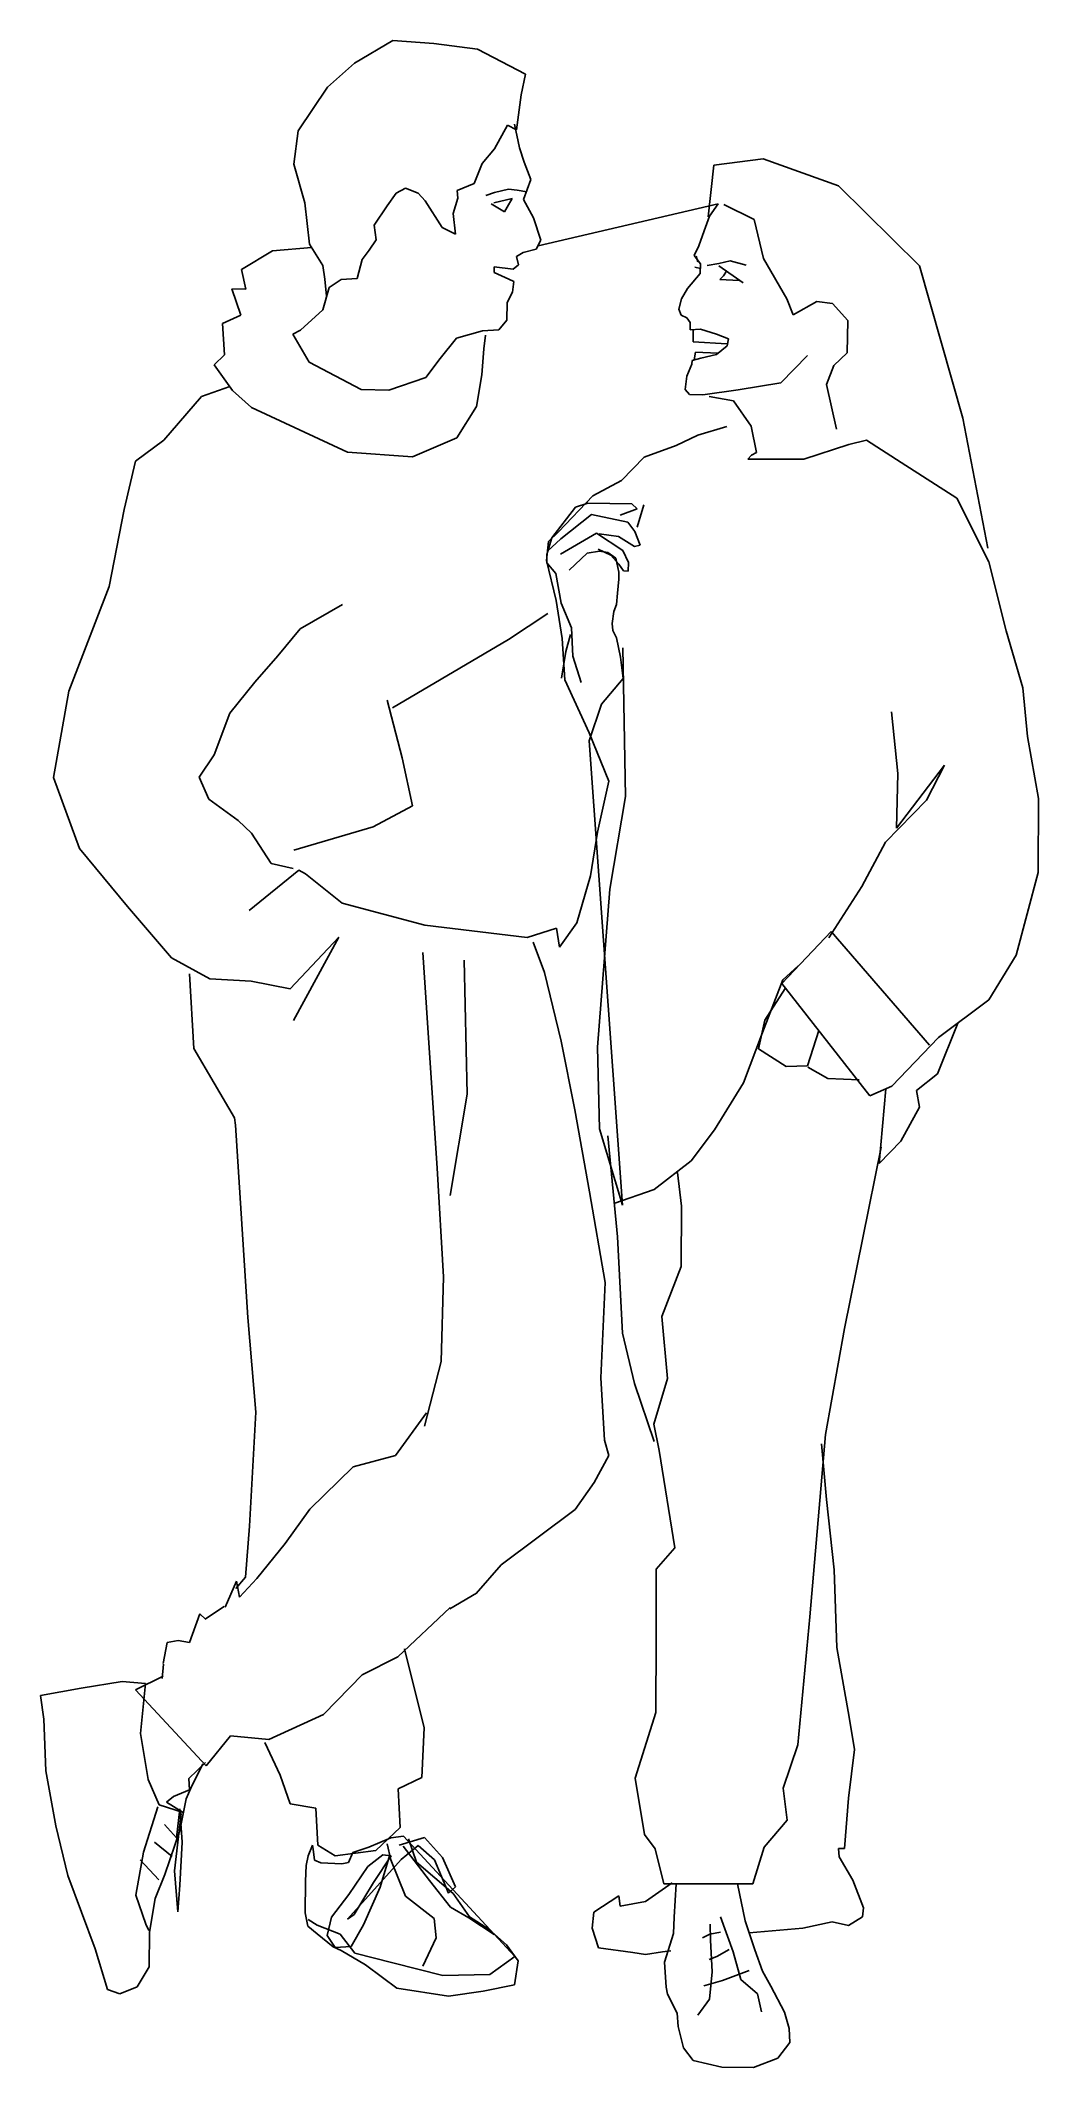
# Model space of a CAD drawing. Extents: x 1.1 to 38.1, y 0.8 to 76.
import ezdxf

# ---------------------------------------------------------------- set-up
doc = ezdxf.new("R2010")
doc.units = 0
doc.header["$LTSCALE"] = 12
doc.header["$MEASUREMENT"] = 0
doc.layers.get('0').update_dxf_attribs({"linetype": 'CONTINUOUS'})

msp = doc.modelspace()

# ---------------------------------------------------------------- linework, layer by layer
for p, q in [((14.174, 76.015), (12.75, 75.18)), ((15.697, 75.903), (14.174, 76.015)), ((17.319, 75.692), (15.697, 75.903)), ((19.093, 74.764), (17.319, 75.692)), ((12.75, 75.18), (11.745, 74.283)), ((18.94, 73.995), (19.093, 74.764)), ((11.745, 74.283), (10.656, 72.663)), ((18.761, 72.696), (18.94, 73.995)), ((10.656, 72.663), (10.492, 71.424)), ((17.944, 71.991), (18.426, 72.868)), ((18.426, 72.868), (18.761, 72.696)), ((18.69, 72.905), (18.872, 72.034)), ((17.495, 71.449), (17.944, 71.991)), ((18.872, 72.034), (19.051, 71.497)), ((19.051, 71.497), (19.301, 70.85)), ((26.09, 71.382), (27.919, 71.621)), ((27.919, 71.621), (30.721, 70.618)), ((10.492, 71.424), (10.908, 69.996)), ((17.187, 70.713), (17.495, 71.449)), ((19.301, 70.85), (19.028, 70.115)), ((25.877, 69.474), (26.09, 71.382)), ((10.908, 69.996), (11.075, 68.461)), ((13.967, 69.882), (14.292, 70.354)), ((14.292, 70.354), (14.64, 70.532)), ((14.64, 70.532), (15.115, 70.346)), ((15.115, 70.346), (15.377, 70.069)), ((15.377, 70.069), (15.999, 69.076)), ((16.413, 69.589), (16.583, 70.164)), ((16.561, 70.443), (17.187, 70.713)), ((16.583, 70.164), (16.561, 70.443)), ((17.943, 70.37), (17.63, 70.263)), ((17.926, 69.986), (18.608, 70.146)), ((18.466, 70.494), (17.943, 70.37)), ((18.608, 70.146), (18.417, 69.83)), ((18.795, 70.462), (18.466, 70.494)), ((19.145, 70.395), (18.795, 70.462)), ((19.028, 70.115), (19.398, 69.439)), ((30.721, 70.618), (33.734, 67.655)), ((13.484, 69.16), (13.967, 69.882)), ((16.505, 68.821), (16.413, 69.589)), ((18.313, 69.655), (17.822, 69.95)), ((18.417, 69.83), (18.313, 69.655)), ((19.398, 69.439), (19.669, 68.604)), ((19.566, 68.393), (26.257, 69.951)), ((25.932, 69.495), (25.727, 68.949)), ((26.257, 69.951), (25.932, 69.495)), ((26.467, 69.933), (27.589, 69.369)), ((27.589, 69.369), (27.935, 67.92)), ((13.297, 68.236), (13.558, 68.622)), ((13.558, 68.622), (13.484, 69.16)), ((15.999, 69.076), (16.505, 68.821)), ((19.669, 68.604), (19.497, 68.268)), ((25.727, 68.949), (25.537, 68.389)), ((9.701, 68.205), (8.554, 67.512)), ((11.155, 68.333), (9.701, 68.205)), ((11.075, 68.461), (11.571, 67.662)), ((12.852, 67.184), (13.036, 67.884)), ((13.036, 67.884), (13.297, 68.236)), ((19.009, 68.144), (18.766, 68.002)), ((18.766, 68.002), (18.839, 67.689)), ((19.497, 68.268), (19.009, 68.144)), ((25.537, 68.389), (25.365, 68.038)), ((25.365, 68.038), (25.597, 67.726)), ((25.492, 67.795), (25.435, 68.004)), ((25.597, 67.726), (25.581, 67.362)), ((25.842, 67.658), (26.276, 67.732)), ((26.276, 67.732), (26.694, 67.84)), ((26.694, 67.84), (27.289, 67.67)), ((27.935, 67.92), (28.801, 66.426)), ((8.554, 67.512), (8.715, 66.78)), ((11.571, 67.662), (11.645, 67.154)), ((11.645, 67.154), (11.705, 66.526)), ((11.807, 66.841), (12.259, 67.144)), ((12.259, 67.144), (12.852, 67.184)), ((18.646, 67.528), (17.932, 67.611)), ((17.932, 67.611), (17.933, 67.402)), ((17.933, 67.402), (18.474, 67.162)), ((18.474, 67.162), (18.669, 67.074)), ((18.669, 67.074), (18.618, 66.674)), ((18.839, 67.689), (18.646, 67.528)), ((25.581, 67.362), (25.116, 66.814)), ((25.599, 67.551), (25.389, 67.605)), ((27.175, 67.026), (26.277, 67.647)), ((26.277, 67.647), (26.557, 67.455)), ((26.454, 67.279), (26.316, 67.138)), ((26.316, 67.138), (27.034, 67.11)), ((26.557, 67.455), (26.454, 67.279)), ((33.734, 67.655), (35.338, 61.992)), ((8.715, 66.78), (8.191, 66.796)), ((8.191, 66.796), (8.534, 65.821)), ((11.57, 66.021), (11.807, 66.841)), ((18.412, 66.289), (18.402, 65.64)), ((18.618, 66.674), (18.412, 66.289)), ((24.89, 66.428), (24.789, 66.043)), ((25.116, 66.814), (24.89, 66.428)), ((28.801, 66.426), (29.035, 65.835)), ((29.035, 65.835), (29.919, 66.331)), ((29.919, 66.331), (30.498, 66.251)), ((30.498, 66.251), (31.062, 65.627)), ((8.534, 65.821), (7.853, 65.516)), ((7.853, 65.516), (7.918, 64.349)), ((10.738, 65.261), (11.57, 66.021)), ((18.402, 65.64), (18.106, 65.273)), ((24.789, 66.043), (24.88, 65.819)), ((24.88, 65.819), (25.091, 65.716)), ((25.091, 65.716), (25.212, 65.543)), ((25.212, 65.543), (25.213, 65.403)), ((31.062, 65.627), (31.038, 64.42)), ((10.46, 65.119), (10.738, 65.261)), ((11.063, 64.076), (10.46, 65.119)), ((16.537, 64.961), (15.935, 64.207)), ((17.498, 65.233), (16.537, 64.961)), ((18.106, 65.273), (17.498, 65.233)), ((17.553, 64.57), (17.619, 65.075)), ((25.213, 65.403), (25.214, 65.279)), ((25.214, 65.279), (25.598, 65.302)), ((25.323, 64.826), (25.319, 65.285)), ((26.58, 64.751), (25.323, 64.826)), ((25.598, 65.302), (26.193, 65.112)), ((26.193, 65.112), (26.634, 64.941)), ((26.634, 64.941), (26.581, 64.682)), ((7.918, 64.349), (7.537, 63.977)), ((7.537, 63.977), (8.223, 63.025)), ((12.992, 63.065), (11.063, 64.076)), ((15.935, 64.207), (15.397, 63.505)), ((17.477, 63.607), (17.553, 64.57)), ((25.28, 64.007), (25.089, 63.552)), ((25.293, 64.142), (25.28, 64.007)), ((25.607, 64.219), (25.293, 64.142)), ((25.366, 64.161), (25.41, 64.449)), ((25.41, 64.449), (26.234, 64.404)), ((26.185, 64.364), (25.607, 64.219)), ((26.581, 64.682), (26.185, 64.364)), ((28.583, 63.302), (29.572, 64.323)), ((31.038, 64.42), (30.553, 63.947)), ((15.397, 63.505), (14.024, 63.039)), ((17.277, 62.433), (17.477, 63.607)), ((25.089, 63.552), (25.023, 63.062)), ((26.999, 63.044), (28.583, 63.302)), ((30.553, 63.947), (30.279, 63.246)), ((30.279, 63.246), (30.643, 61.588)), ((7.073, 62.806), (5.675, 61.183)), ((8.115, 63.175), (7.073, 62.806)), ((8.223, 63.025), (8.927, 62.397)), ((14.024, 63.039), (12.992, 63.065)), ((25.023, 63.062), (25.185, 62.869)), ((25.185, 62.869), (25.688, 62.858)), ((25.688, 62.858), (26.999, 63.044)), ((25.918, 62.805), (26.828, 62.638)), ((26.828, 62.638), (27.479, 61.701)), ((8.927, 62.397), (12.488, 60.736)), ((16.554, 61.26), (17.277, 62.433)), ((27.479, 61.701), (27.682, 60.725)), ((35.338, 61.992), (36.267, 57.166)), ((5.675, 61.183), (4.614, 60.406)), ((14.898, 60.562), (16.554, 61.26)), ((24.692, 60.979), (23.508, 60.55)), ((25.492, 61.37), (24.692, 60.979)), ((26.571, 61.693), (25.492, 61.37)), ((29.43, 60.476), (31.101, 61.013)), ((31.101, 61.013), (31.763, 61.179)), ((31.763, 61.179), (33.042, 60.351)), ((4.614, 60.406), (4.195, 58.606)), ((12.488, 60.736), (14.898, 60.562)), ((23.508, 60.55), (22.658, 59.685)), ((27.488, 60.619), (27.35, 60.478)), ((27.35, 60.478), (29.43, 60.476)), ((27.682, 60.725), (27.488, 60.619)), ((33.042, 60.351), (35.119, 59.022)), ((22.658, 59.685), (21.6, 59.117)), ((20.955, 58.693), (20.077, 57.553)), ((21.6, 59.117), (20.319, 57.78)), ((21.408, 58.836), (20.955, 58.693)), ((23.049, 58.815), (21.408, 58.836)), ((23.245, 58.628), (23.049, 58.815)), ((23.488, 58.784), (23.251, 57.944)), ((35.119, 59.022), (36.306, 56.658)), ((4.195, 58.606), (3.641, 55.753)), ((21.551, 58.419), (20.406, 57.521)), ((22.9, 58.136), (21.551, 58.419)), ((22.619, 58.393), (23.245, 58.628)), ((23.162, 57.789), (22.9, 58.136)), ((19.953, 57.413), (19.874, 56.714)), ((20.077, 57.553), (19.887, 56.938)), ((20.406, 57.521), (19.921, 57.063)), ((20.319, 57.78), (19.953, 57.413)), ((21.731, 57.722), (20.396, 56.942)), ((22.714, 57.087), (21.731, 57.722)), ((21.836, 57.708), (22.555, 57.609)), ((22.555, 57.609), (23.152, 57.23)), ((23.152, 57.23), (23.361, 57.282)), ((23.361, 57.282), (23.162, 57.789)), ((19.874, 56.714), (20.236, 55.23)), ((19.887, 56.938), (19.89, 56.624)), ((19.89, 56.624), (20.228, 56.228)), ((21.388, 56.986), (20.715, 56.351)), ((21.842, 57.059), (21.388, 56.986)), ((21.791, 57.129), (22.262, 56.908)), ((22.156, 57.012), (21.842, 57.059)), ((22.457, 56.805), (22.156, 57.012)), ((22.262, 56.908), (22.564, 56.577)), ((22.567, 56.282), (22.457, 56.805)), ((22.564, 56.577), (22.741, 56.334)), ((22.928, 56.635), (22.714, 57.087)), ((22.915, 56.32), (22.928, 56.635)), ((36.306, 56.658), (36.941, 54.099)), ((3.641, 55.753), (2.137, 51.865)), ((20.228, 56.228), (20.426, 55.127)), ((22.518, 55.494), (22.569, 56.018)), ((22.569, 56.018), (22.567, 56.282)), ((22.741, 56.334), (22.915, 56.32)), ((10.727, 54.172), (12.306, 55.078)), ((20.236, 55.23), (20.457, 53.82)), ((20.426, 55.127), (20.803, 54.207)), ((22.384, 54.814), (22.472, 55.074)), ((22.472, 55.074), (22.518, 55.494)), ((18.467, 53.784), (19.926, 54.739)), ((20.803, 54.207), (20.862, 53.16)), ((22.318, 54.375), (22.384, 54.814)), ((22.34, 54.116), (22.318, 54.375)), ((9.898, 53.172), (10.727, 54.172)), ((14.159, 51.248), (18.467, 53.784)), ((20.457, 53.82), (20.555, 52.28)), ((20.77, 53.963), (20.601, 53.333)), ((22.482, 53.837), (22.34, 54.116)), ((22.628, 53.12), (22.482, 53.837)), ((22.71, 53.47), (22.812, 47.954)), ((36.941, 54.099), (37.567, 51.99)), ((9.048, 52.202), (9.898, 53.172)), ((20.601, 53.333), (20.435, 52.349)), ((20.862, 53.16), (21.17, 52.18)), ((22.72, 52.333), (22.628, 53.12)), ((8.115, 51.042), (9.048, 52.202)), ((20.555, 52.28), (21.465, 50.317)), ((21.925, 51.383), (22.72, 52.333)), ((37.567, 51.99), (37.742, 50.175)), ((2.137, 51.865), (1.571, 48.662)), ((13.962, 51.526), (14.524, 49.385)), ((21.467, 50.018), (21.925, 51.383)), ((7.534, 49.501), (8.115, 51.042)), ((32.93, 48.808), (32.687, 51.09)), ((21.465, 50.317), (22.193, 48.523)), ((22.695, 32.779), (21.467, 50.018)), ((37.742, 50.175), (38.146, 47.874)), ((6.983, 48.673), (7.534, 49.501)), ((14.524, 49.385), (14.903, 47.608)), ((34.659, 49.117), (32.878, 46.782)), ((33.991, 47.819), (34.659, 49.117)), ((1.571, 48.662), (2.536, 46.017)), ((7.339, 47.858), (6.983, 48.673)), ((22.193, 48.523), (21.775, 46.633)), ((32.878, 46.782), (32.93, 48.808)), ((8.428, 47.064), (7.339, 47.858)), ((14.903, 47.608), (13.443, 46.827)), ((22.812, 47.954), (22.227, 44.507)), ((32.463, 46.255), (33.991, 47.819)), ((38.146, 47.874), (38.134, 45.131)), ((8.921, 46.595), (8.428, 47.064)), ((13.443, 46.827), (10.497, 45.964)), ((2.536, 46.017), (4.32, 43.867)), ((9.649, 45.468), (8.921, 46.595)), ((21.775, 46.633), (21.51, 45.01)), ((31.589, 44.606), (32.463, 46.255)), ((10.678, 45.213), (8.84, 43.716)), ((10.468, 45.281), (9.649, 45.468)), ((10.924, 45.075), (10.678, 45.213)), ((12.295, 43.989), (10.924, 45.075)), ((21.51, 45.01), (21.001, 43.26)), ((22.227, 44.507), (21.773, 38.652)), ((30.363, 42.71), (31.589, 44.606)), ((38.134, 45.131), (37.322, 42.066)), ((4.32, 43.867), (5.957, 41.96)), ((15.36, 43.177), (12.295, 43.989)), ((19.155, 42.72), (15.36, 43.177)), ((20.249, 43.059), (19.155, 42.72)), ((20.36, 42.362), (20.249, 43.059)), ((21.001, 43.26), (20.36, 42.362)), ((28.617, 41.015), (30.451, 42.936)), ((30.451, 42.936), (34.103, 38.722)), ((10.366, 40.811), (12.166, 42.731)), ((12.166, 42.731), (10.481, 39.639)), ((15.283, 42.159), (15.82, 34.152)), ((19.809, 41.414), (19.38, 42.548)), ((5.957, 41.96), (7.38, 41.184)), ((16.822, 41.878), (16.934, 36.9)), ((20.424, 38.87), (19.809, 41.414)), ((28.65, 41.14), (29.22, 41.668)), ((37.322, 42.066), (36.304, 40.401)), ((6.626, 41.372), (6.789, 38.595)), ((7.38, 41.184), (8.917, 41.093)), ((8.917, 41.093), (10.366, 40.811)), ((27.899, 39.193), (28.65, 41.14)), ((28.738, 40.826), (27.98, 39.647)), ((31.879, 36.837), (28.617, 41.015)), ((36.304, 40.401), (34.43, 39.004)), ((27.196, 37.321), (27.899, 39.193)), ((27.98, 39.647), (27.744, 38.583)), ((29.565, 37.95), (29.987, 39.26)), ((35.153, 39.543), (34.391, 37.661)), ((6.789, 38.595), (8.297, 36.024)), ((20.934, 36.326), (20.424, 38.87)), ((21.773, 38.652), (21.848, 35.615)), ((27.744, 38.583), (28.782, 37.928)), ((34.43, 39.004), (32.699, 37.193)), ((28.782, 37.928), (29.565, 37.95)), ((29.579, 37.904), (30.326, 37.489)), ((34.391, 37.661), (33.623, 37.041)), ((16.934, 36.9), (16.302, 33.144)), ((26.114, 35.581), (27.196, 37.321)), ((30.326, 37.489), (31.488, 37.434)), ((32.699, 37.193), (31.879, 36.837)), ((32.235, 34.326), (32.484, 37.1)), ((33.623, 37.041), (33.734, 36.414)), ((21.469, 33.272), (20.934, 36.326)), ((33.734, 36.414), (33.031, 35.151)), ((8.297, 36.024), (8.334, 35.745)), ((8.334, 35.745), (8.794, 28.606)), ((21.848, 35.615), (22.695, 32.779)), ((25.25, 34.422), (26.114, 35.581)), ((22.15, 35.358), (22.511, 31.605)), ((32.299, 34.935), (30.94, 28.2)), ((33.031, 35.151), (32.235, 34.326)), ((15.82, 34.152), (16.049, 30.119)), ((23.878, 33.363), (25.25, 34.422)), ((24.895, 32.743), (24.745, 33.998)), ((22.056, 29.905), (21.469, 33.272)), ((22.381, 32.846), (23.878, 33.363)), ((24.879, 30.508), (24.895, 32.743)), ((22.511, 31.605), (22.701, 28.025)), ((16.049, 30.119), (15.97, 26.976)), ((24.162, 28.651), (24.879, 30.508)), ((21.892, 26.377), (22.056, 29.905)), ((8.794, 28.606), (9.088, 25.102)), ((24.376, 26.348), (24.162, 28.651)), ((22.701, 28.025), (23.15, 26.163)), ((30.94, 28.2), (30.24, 24.268)), ((15.97, 26.976), (15.342, 24.576)), ((22.036, 24.059), (21.892, 26.377)), ((23.866, 24.648), (24.376, 26.348)), ((23.15, 26.163), (23.872, 24.005)), ((9.088, 25.102), (8.844, 20.87)), ((15.428, 25.066), (14.269, 23.484)), ((24.064, 23.672), (23.866, 24.648)), ((30.24, 24.268), (29.653, 17.504)), ((14.269, 23.484), (12.701, 23.072)), ((21.645, 22.484), (22.195, 23.482)), ((22.195, 23.482), (22.036, 24.059)), ((24.639, 20.06), (24.064, 23.672)), ((30.28, 21.854), (30.088, 23.917)), ((12.701, 23.072), (11.088, 21.502)), ((20.94, 21.481), (21.645, 22.484)), ((30.562, 19.238), (30.28, 21.854)), ((11.088, 21.502), (10.176, 20.218)), ((18.199, 19.432), (20.94, 21.481)), ((8.844, 20.87), (8.7, 18.968)), ((10.176, 20.218), (9.12, 18.917)), ((23.947, 19.271), (24.639, 20.06)), ((8.372, 18.826), (7.942, 17.859)), ((8.7, 18.968), (8.34, 18.546)), ((8.482, 18.233), (8.372, 18.826)), ((9.12, 18.917), (8.482, 18.233)), ((17.265, 18.37), (18.199, 19.432)), ((23.949, 16.688), (23.947, 19.271)), ((30.656, 16.36), (30.562, 19.238)), ((16.287, 17.8), (17.273, 18.375)), ((7.001, 17.607), (6.626, 16.541)), ((7.232, 17.399), (7.001, 17.607)), ((7.91, 17.882), (7.212, 17.43)), ((16.307, 17.845), (14.352, 16.013)), ((29.653, 17.504), (29.205, 12.751)), ((6.206, 16.622), (5.788, 16.549)), ((6.626, 16.541), (6.206, 16.622)), ((23.937, 13.944), (23.949, 16.688)), ((5.788, 16.549), (5.64, 15.765)), ((14.352, 16.013), (13.033, 15.345)), ((14.609, 16.309), (15.332, 13.382)), ((31.116, 13.78), (30.656, 16.36)), ((2.605, 14.846), (4.124, 15.103)), ((4.124, 15.103), (4.983, 15.026)), ((5.644, 15.291), (4.615, 14.793)), ((5.652, 15.746), (5.611, 15.213)), ((11.592, 13.874), (13.061, 15.373)), ((1.091, 14.574), (2.605, 14.846)), ((1.218, 13.702), (1.091, 14.574)), ((4.615, 14.793), (7.243, 11.972)), ((4.983, 15.026), (4.804, 13.174)), ((1.289, 11.782), (1.218, 13.702)), ((9.574, 12.95), (11.592, 13.874)), ((23.169, 11.508), (23.937, 13.944)), ((31.316, 12.575), (31.116, 13.78)), ((4.804, 13.174), (5.083, 11.46)), ((7.243, 11.972), (8.142, 13.077)), ((8.142, 13.077), (9.574, 12.95)), ((9.985, 11.626), (9.416, 12.829)), ((15.332, 13.382), (15.243, 11.531)), ((6.599, 11.493), (7.222, 12.092)), ((7.118, 12.041), (6.671, 11.144)), ((29.205, 12.751), (28.66, 11.136)), ((31.087, 10.772), (31.316, 12.575)), ((1.655, 9.74), (1.289, 11.782)), ((5.083, 11.46), (5.49, 10.521)), ((6.622, 11.074), (6.599, 11.493)), ((10.363, 10.562), (9.985, 11.626)), ((15.243, 11.531), (14.374, 11.12)), ((23.521, 9.416), (23.169, 11.508)), ((5.768, 10.613), (6.031, 10.825)), ((6.385, 10.234), (5.768, 10.613)), ((6.031, 10.825), (6.622, 11.074)), ((6.5, 10.739), (6.266, 9.57)), ((6.671, 11.144), (6.5, 10.739)), ((11.307, 10.395), (10.363, 10.562)), ((14.374, 11.12), (14.441, 9.674)), ((28.66, 11.136), (28.809, 9.95)), ((30.948, 8.905), (31.087, 10.772)), ((5.447, 10.449), (4.913, 8.765)), ((5.49, 10.521), (6.385, 10.234)), ((6.145, 9.299), (5.693, 9.792)), ((6.309, 10.203), (6.062, 8.067)), ((6.268, 10.367), (6.145, 9.299)), ((6.35, 9.135), (6.268, 10.367)), ((11.388, 9.019), (11.307, 10.395)), ((28.809, 9.95), (27.96, 8.95)), ((2.105, 7.893), (1.655, 9.74)), ((5.98, 8.601), (5.323, 9.135)), ((6.266, 9.57), (5.706, 7.939)), ((6.268, 7.533), (6.35, 9.135)), ((13.275, 8.945), (14.095, 9.301)), ((14.441, 9.674), (13.535, 8.828)), ((14.101, 8.483), (13.957, 9.076)), ((14.095, 9.301), (14.563, 9.36)), ((15.352, 9.312), (14.411, 9.025)), ((14.563, 9.36), (18.706, 4.891)), ((14.758, 9.257), (15.045, 8.387)), ((16.021, 8.57), (15.352, 9.312)), ((23.91, 8.881), (23.521, 9.416)), ((4.913, 8.765), (4.625, 7.164)), ((5.488, 7.739), (4.79, 8.478)), ((10.956, 8.262), (11.023, 8.632)), ((11.023, 8.632), (11.194, 9.018)), ((11.194, 9.018), (11.215, 8.878)), ((11.215, 8.878), (11.268, 8.46)), ((11.268, 8.46), (11.499, 8.372)), ((12.035, 8.621), (11.388, 9.019)), ((11.499, 8.372), (12.282, 8.328)), ((13.535, 8.828), (12.035, 8.621)), ((12.282, 8.328), (12.526, 8.38)), ((12.494, 6.27), (14.486, 8.487)), ((12.526, 8.38), (12.683, 8.751)), ((12.683, 8.751), (13.275, 8.945)), ((13.246, 8.232), (13.801, 8.67)), ((14.115, 8.623), (13.46, 7.64)), ((14.065, 8.658), (13.706, 7.468)), ((13.801, 8.67), (14.115, 8.623)), ((14.637, 7.126), (14.101, 8.483)), ((14.486, 8.487), (15.11, 9.016)), ((15.54, 7.708), (14.551, 8.991)), ((15.045, 8.387), (16.417, 7.226)), ((15.11, 9.016), (15.723, 8.477)), ((15.723, 8.477), (16.242, 7.245)), ((16.499, 7.471), (16.021, 8.57)), ((24.235, 7.591), (23.91, 8.881)), ((27.96, 8.95), (27.537, 7.584)), ((30.719, 8.903), (30.948, 8.905)), ((30.741, 8.589), (30.719, 8.903)), ((31.252, 7.721), (30.741, 8.589)), ((3.125, 5.178), (2.105, 7.893)), ((5.706, 7.939), (5.344, 7.048)), ((6.062, 8.067), (6.186, 6.548)), ((6.186, 6.548), (6.268, 7.533)), ((10.921, 6.516), (10.926, 7.688)), ((10.926, 7.688), (10.956, 8.262)), ((12.536, 7.193), (13.246, 8.232)), ((13.46, 7.64), (12.737, 6.447)), ((16.316, 6.721), (15.54, 7.708)), ((24.549, 7.629), (23.557, 6.937)), ((27.537, 7.584), (24.235, 7.591)), ((24.615, 6.353), (24.695, 7.59)), ((26.975, 7.586), (27.25, 6.22)), ((31.645, 6.691), (31.252, 7.721)), ((4.625, 7.164), (4.995, 6.096)), ((5.344, 7.048), (5.131, 5.789)), ((11.9, 6.35), (12.536, 7.193)), ((13.706, 7.468), (13.089, 6.066)), ((15.706, 6.297), (14.637, 7.126)), ((16.242, 7.245), (16.499, 7.471)), ((16.417, 7.226), (17.018, 6.358)), ((22.563, 7.138), (21.64, 6.537)), ((22.616, 6.755), (22.563, 7.138)), ((23.557, 6.937), (22.616, 6.755)), ((4.995, 6.096), (5.118, 5.85)), ((11.01, 6.013), (10.921, 6.516)), ((11.359, 6.051), (11.028, 6.258)), ((12.219, 5.724), (11.359, 6.051)), ((11.731, 5.67), (11.9, 6.35)), ((12.737, 6.447), (12.494, 6.27)), ((13.089, 6.066), (12.622, 5.259)), ((15.782, 5.58), (15.706, 6.297)), ((16.998, 6.323), (16.316, 6.721)), ((17.931, 5.702), (16.998, 6.323)), ((17.018, 6.358), (17.735, 5.91)), ((21.64, 6.537), (21.575, 5.943)), ((24.6, 5.744), (24.615, 6.353)), ((25.964, 5.491), (25.959, 6.085)), ((26.805, 5.064), (26.341, 6.367)), ((27.25, 6.22), (27.608, 5.141)), ((29.402, 5.939), (30.482, 6.178)), ((30.482, 6.178), (31.092, 6.043)), ((31.092, 6.043), (31.613, 6.362)), ((31.613, 6.362), (31.645, 6.691)), ((5.131, 5.789), (5.121, 4.512)), ((11.361, 5.737), (11.01, 6.013)), ((11.959, 5.253), (11.361, 5.737)), ((12.029, 5.219), (11.731, 5.67)), ((12.764, 5.015), (12.219, 5.724)), ((15.287, 4.528), (15.782, 5.58)), ((17.735, 5.91), (18.388, 5.322)), ((18.388, 5.322), (18.827, 4.732)), ((21.575, 5.943), (21.811, 5.212)), ((24.26, 4.674), (24.6, 5.744)), ((25.669, 5.578), (25.947, 5.72)), ((25.947, 5.72), (26.345, 5.794)), ((26.029, 4.324), (25.964, 5.491)), ((27.398, 5.773), (29.402, 5.939)), ((3.577, 3.661), (3.125, 5.178)), ((12.259, 5.116), (11.959, 5.253)), ((12.622, 5.259), (12.029, 5.219)), ((13.152, 4.58), (12.259, 5.116)), ((14.169, 4.658), (12.764, 5.015)), ((13.789, 4.116), (13.152, 4.58)), ((16.023, 4.185), (14.169, 4.658)), ((18.706, 4.891), (17.769, 4.22)), ((18.827, 4.732), (18.695, 3.843)), ((21.811, 5.212), (23.085, 5.033)), ((23.085, 5.033), (23.559, 4.967)), ((23.559, 4.967), (24.187, 5.057)), ((24.187, 5.057), (24.501, 5.095)), ((24.322, 3.751), (24.26, 4.674)), ((25.92, 4.777), (26.198, 4.884)), ((26.198, 4.884), (26.665, 5.148)), ((27.094, 4.034), (26.805, 5.064)), ((27.608, 5.141), (27.894, 4.34)), ((5.121, 4.512), (4.674, 3.76)), ((14.316, 3.717), (13.789, 4.116)), ((17.769, 4.22), (16.023, 4.185)), ((18.695, 3.843), (17.53, 3.604)), ((25.719, 3.798), (26.415, 3.993)), ((25.932, 3.311), (26.029, 4.324)), ((26.415, 3.993), (27.405, 4.371)), ((27.712, 3.501), (27.094, 4.034)), ((27.894, 4.34), (28.213, 3.784)), ((28.213, 3.784), (28.71, 2.826)), ((4.032, 3.51), (3.577, 3.661)), ((4.674, 3.76), (4.032, 3.51)), ((16.239, 3.419), (14.316, 3.717)), ((17.53, 3.604), (16.239, 3.419)), ((24.375, 3.487), (24.322, 3.751)), ((24.73, 2.792), (24.375, 3.487)), ((25.498, 2.714), (25.932, 3.311)), ((27.857, 2.838), (27.712, 3.501)), ((24.769, 2.288), (24.73, 2.792)), ((24.97, 1.502), (24.769, 2.288)), ((28.71, 2.826), (28.89, 2.219)), ((28.914, 1.695), (28.465, 1.113)), ((28.89, 2.219), (28.914, 1.695)), ((25.323, 1.031), (24.97, 1.502)), ((26.388, 0.781), (25.323, 1.031)), ((27.56, 0.771), (26.388, 0.781)), ((28.465, 1.113), (27.56, 0.771))]:
    msp.add_line(p, q)

doc.saveas('drawing.dxf')
